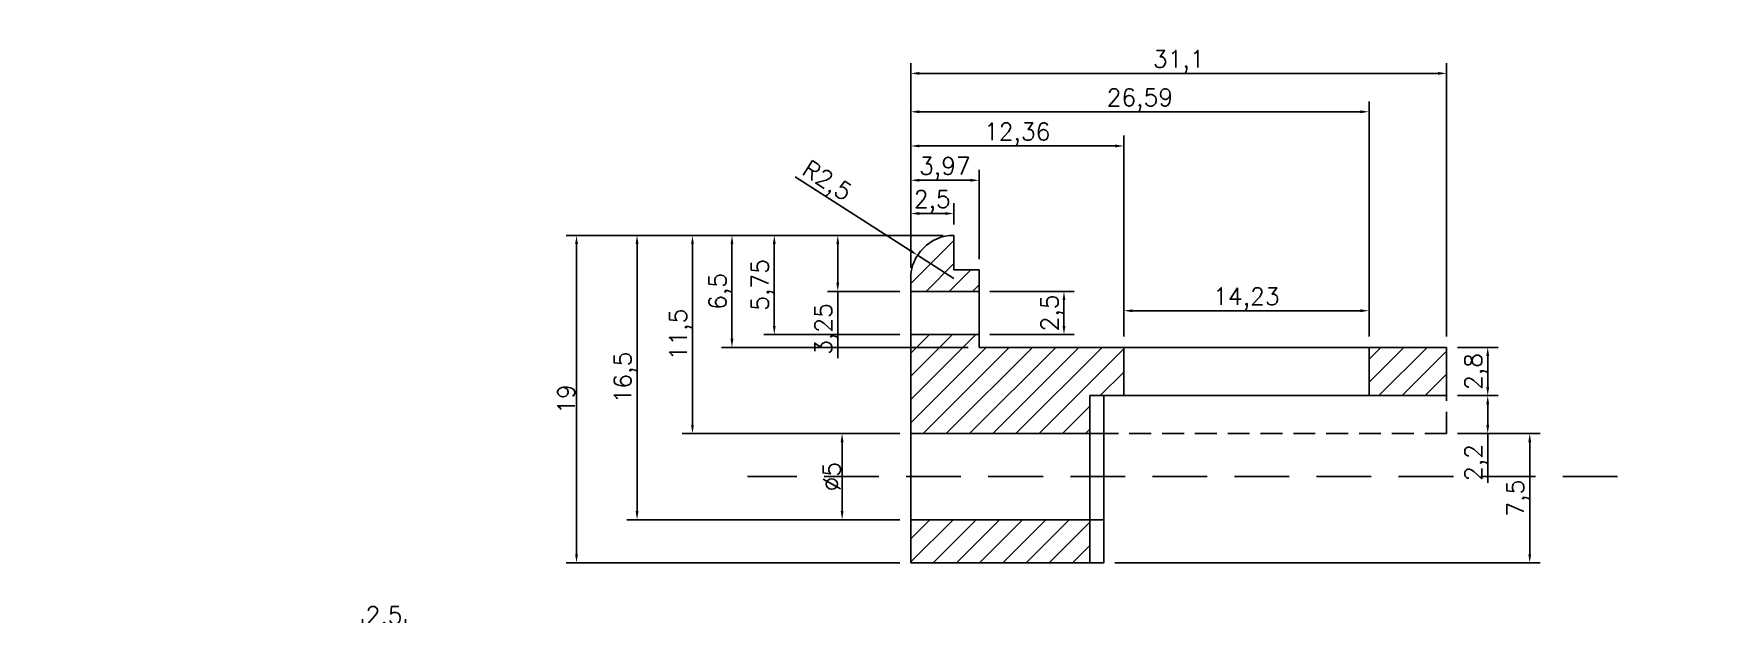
# Model space of a CAD drawing. Header units: millimetres. Extents: x 6817 to 10425, y -2870 to -164.
# Drawn here: x 9669.6 to 9767.7, y -573.4 to -539.7 of the extents above; entities that cross this region are included whole.
import ezdxf

# ---------------------------------------------------------------- set-up
doc = ezdxf.new("R2010")
doc.units = ezdxf.units.MM
doc.linetypes.add('HIDDEN', pattern=[9.525, 6.35, -3.175])
doc.layers.add('图层2', color=108, linetype='Continuous')
doc.styles.get("Standard").update_dxf_attribs({"font": 'txt', "bigfont": 'gbcbig.shx'})
doc.dimstyles.new('ISO-25', dxfattribs={"dimtxt": 1, "dimasz": 0.5, "dimexe": 0.6, "dimexo": 0.625, "dimgap": 0.1, "dimtad": 1, "dimtxsty": 'Standard', "dimcen": 2.5, "dimadec": 0, "dimazin": 0, "dimtfac": 1, "dimtmove": 0, "dimatfit": 3, "dimfxl": 1, "dimarcsym": 0})

# ---------------------------------------------------------------- blocks, each defined once
blk = doc.blocks.new('*D1133')
at = {"layer": 'Defpoints', "color": 0, "linetype": 'ByBlock', "transparency": 16777216}
for p in [(9720.86, -552.565), (9722.964, -553.914)]:
    blk.add_point(p, dxfattribs=at)
at = {"layer": '图层2', "color": 0, "linetype": 'ByBlock', "lineweight": -2, "transparency": 16777216}
for p, q in [((9713.755, -548.013), (9720.439, -552.296)), ((9722.964, -553.914), (9720.86, -552.565))]:
    blk.add_line(p, q, dxfattribs=at)
at = {"layer": '图层2', "color": 0, "linetype": 'ByBlock', "transparency": 16777216}
blk.add_solid([(9720.484, -552.226), (9720.394, -552.366), (9720.86, -552.565)], dxfattribs=at)
at = {"layer": '图层2', "color": 0, "linetype": 'ByBlock', "transparency": 16777216, "insert": (9715.541, -548.346), "char_height": 1, "attachment_point": 5, "rotation": 327.34947}
blk.add_mtext('R2,5', dxfattribs=at)
blk = doc.blocks.new('*D1134')
at = {"layer": 'Defpoints', "color": 0, "linetype": 'ByBlock', "transparency": 16777216}
for p in [(9722.964, -550.143), (9722.964, -551.414), (9720.464, -553.914)]:
    blk.add_point(p, dxfattribs=at)
at = {"layer": '图层2', "color": 0, "linetype": 'ByBlock', "lineweight": -2, "transparency": 16777216}
for p, q in [((9720.464, -553.289), (9720.464, -549.543)), ((9722.964, -550.789), (9722.964, -549.543)), ((9720.964, -550.143), (9722.464, -550.143))]:
    blk.add_line(p, q, dxfattribs=at)
at = {"layer": '图层2', "color": 0, "linetype": 'ByBlock', "transparency": 16777216}
for points in [[(9720.964, -550.06), (9720.964, -550.227), (9720.464, -550.143)], [(9722.464, -550.06), (9722.464, -550.227), (9722.964, -550.143)]]:
    blk.add_solid(points, dxfattribs=at)
at = {"layer": '图层2', "color": 0, "linetype": 'ByBlock', "transparency": 16777216, "insert": (9721.714, -549.46), "char_height": 1, "attachment_point": 5}
blk.add_mtext('2,5', dxfattribs=at)
blk = doc.blocks.new('*D1135')
at = {"layer": 'Defpoints', "color": 0, "linetype": 'ByBlock', "transparency": 16777216}
for p in [(9724.431, -548.215), (9720.464, -552.774), (9724.431, -553.414)]:
    blk.add_point(p, dxfattribs=at)
at = {"layer": '图层2', "color": 0, "linetype": 'ByBlock', "lineweight": -2, "transparency": 16777216}
for p, q in [((9720.464, -552.149), (9720.464, -547.615)), ((9724.431, -552.789), (9724.431, -547.615)), ((9720.964, -548.215), (9723.931, -548.215))]:
    blk.add_line(p, q, dxfattribs=at)
at = {"layer": '图层2', "color": 0, "linetype": 'ByBlock', "transparency": 16777216}
for points in [[(9720.964, -548.132), (9720.964, -548.298), (9720.464, -548.215)], [(9723.931, -548.132), (9723.931, -548.298), (9724.431, -548.215)]]:
    blk.add_solid(points, dxfattribs=at)
at = {"layer": '图层2', "color": 0, "linetype": 'ByBlock', "transparency": 16777216, "insert": (9722.448, -547.532), "char_height": 1, "attachment_point": 5}
blk.add_mtext('3,97', dxfattribs=at)
blk = doc.blocks.new('*D1136')
at = {"layer": 'Defpoints', "color": 0, "linetype": 'ByBlock', "transparency": 16777216}
for p in [(9732.826, -546.224), (9720.464, -553.914), (9732.826, -557.914)]:
    blk.add_point(p, dxfattribs=at)
at = {"layer": '图层2', "color": 0, "linetype": 'ByBlock', "lineweight": -2, "transparency": 16777216}
for p, q in [((9720.464, -553.289), (9720.464, -545.624)), ((9732.826, -557.289), (9732.826, -545.624)), ((9720.964, -546.224), (9732.326, -546.224))]:
    blk.add_line(p, q, dxfattribs=at)
at = {"layer": '图层2', "color": 0, "linetype": 'ByBlock', "transparency": 16777216}
for points in [[(9720.964, -546.141), (9720.964, -546.308), (9720.464, -546.224)], [(9732.326, -546.141), (9732.326, -546.308), (9732.826, -546.224)]]:
    blk.add_solid(points, dxfattribs=at)
at = {"layer": '图层2', "color": 0, "linetype": 'ByBlock', "transparency": 16777216, "insert": (9726.645, -545.541), "char_height": 1, "attachment_point": 5}
blk.add_mtext('12,36', dxfattribs=at)
blk = doc.blocks.new('*D1137')
at = {"layer": 'Defpoints', "color": 0, "linetype": 'ByBlock', "transparency": 16777216}
for p in [(9747.059, -544.24), (9720.464, -553.289), (9747.059, -557.914)]:
    blk.add_point(p, dxfattribs=at)
at = {"layer": '图层2', "color": 0, "linetype": 'ByBlock', "lineweight": -2, "transparency": 16777216}
for p, q in [((9720.464, -552.664), (9720.464, -543.64)), ((9747.059, -557.289), (9747.059, -543.64)), ((9720.964, -544.24), (9746.559, -544.24))]:
    blk.add_line(p, q, dxfattribs=at)
at = {"layer": '图层2', "color": 0, "linetype": 'ByBlock', "transparency": 16777216}
for points in [[(9720.964, -544.157), (9720.964, -544.323), (9720.464, -544.24)], [(9746.559, -544.157), (9746.559, -544.323), (9747.059, -544.24)]]:
    blk.add_solid(points, dxfattribs=at)
at = {"layer": '图层2', "color": 0, "linetype": 'ByBlock', "transparency": 16777216, "insert": (9733.762, -543.557), "char_height": 1, "attachment_point": 5}
blk.add_mtext('26,59', dxfattribs=at)
blk = doc.blocks.new('*D1138')
at = {"layer": 'Defpoints', "color": 0, "linetype": 'ByBlock', "transparency": 16777216}
for p in [(9751.563, -542.011), (9720.464, -551.416), (9751.563, -557.914)]:
    blk.add_point(p, dxfattribs=at)
at = {"layer": '图层2', "color": 0, "linetype": 'ByBlock', "lineweight": -2, "transparency": 16777216}
for p, q in [((9720.464, -550.791), (9720.464, -541.411)), ((9751.563, -557.289), (9751.563, -541.411)), ((9720.964, -542.011), (9751.063, -542.011))]:
    blk.add_line(p, q, dxfattribs=at)
at = {"layer": '图层2', "color": 0, "linetype": 'ByBlock', "transparency": 16777216}
for points in [[(9720.964, -541.928), (9720.964, -542.095), (9720.464, -542.011)], [(9751.063, -541.928), (9751.063, -542.095), (9751.563, -542.011)]]:
    blk.add_solid(points, dxfattribs=at)
at = {"layer": '图层2', "color": 0, "linetype": 'ByBlock', "transparency": 16777216, "insert": (9736.014, -541.328), "char_height": 1, "attachment_point": 5}
blk.add_mtext('31,1', dxfattribs=at)
blk = doc.blocks.new('*D698')
at = {"layer": 'Defpoints', "color": 0, "linetype": 'ByBlock', "transparency": 16777216}
for p in [(9732.826, -555.787), (9732.826, -557.914), (9747.059, -557.914)]:
    blk.add_point(p, dxfattribs=at)
at = {"layer": '图层2', "color": 0, "linetype": 'ByBlock', "lineweight": -2, "transparency": 16777216}
for p, q in [((9732.826, -557.289), (9732.826, -555.187)), ((9747.059, -557.289), (9747.059, -555.187)), ((9746.559, -555.787), (9733.326, -555.787))]:
    blk.add_line(p, q, dxfattribs=at)
at = {"layer": '图层2', "color": 0, "linetype": 'ByBlock', "transparency": 16777216}
for points in [[(9733.326, -555.703), (9733.326, -555.87), (9732.826, -555.787)], [(9746.559, -555.703), (9746.559, -555.87), (9747.059, -555.787)]]:
    blk.add_solid(points, dxfattribs=at)
at = {"layer": '图层2', "color": 0, "linetype": 'ByBlock', "transparency": 16777216, "insert": (9739.943, -555.103), "char_height": 1, "attachment_point": 5}
blk.add_mtext('14,23', dxfattribs=at)
blk = doc.blocks.new('*D1139')
at = {"layer": 'Defpoints', "color": 0, "linetype": 'ByBlock', "transparency": 16777216}
for p in [(9722.964, -551.414), (9716.23, -554.664), (9720.464, -554.664)]:
    blk.add_point(p, dxfattribs=at)
at = {"layer": '图层2', "color": 0, "linetype": 'ByBlock', "lineweight": -2, "transparency": 16777216}
for p, q in [((9722.339, -551.414), (9715.63, -551.414)), ((9716.23, -551.914), (9716.23, -554.164)), ((9719.839, -554.664), (9715.63, -554.664)), ((9716.23, -554.664), (9716.23, -558.531))]:
    blk.add_line(p, q, dxfattribs=at)
at = {"layer": '图层2', "color": 0, "linetype": 'ByBlock', "transparency": 16777216}
for points in [[(9716.147, -551.914), (9716.313, -551.914), (9716.23, -551.414)], [(9716.147, -554.164), (9716.313, -554.164), (9716.23, -554.664)]]:
    blk.add_solid(points, dxfattribs=at)
at = {"layer": '图层2', "color": 0, "linetype": 'ByBlock', "transparency": 16777216, "insert": (9715.547, -556.848), "char_height": 1, "attachment_point": 5, "rotation": 90}
blk.add_mtext('3,25', dxfattribs=at)
blk = doc.blocks.new('*D1140')
at = {"layer": 'Defpoints', "color": 0, "linetype": 'ByBlock', "transparency": 16777216}
for p in [(9722.964, -551.414), (9712.546, -557.164), (9720.464, -557.164)]:
    blk.add_point(p, dxfattribs=at)
at = {"layer": '图层2', "color": 0, "linetype": 'ByBlock', "lineweight": -2, "transparency": 16777216}
for p, q in [((9722.339, -551.414), (9711.946, -551.414)), ((9712.546, -551.914), (9712.546, -556.664)), ((9719.839, -557.164), (9711.946, -557.164))]:
    blk.add_line(p, q, dxfattribs=at)
at = {"layer": '图层2', "color": 0, "linetype": 'ByBlock', "transparency": 16777216}
for points in [[(9712.463, -551.914), (9712.629, -551.914), (9712.546, -551.414)], [(9712.463, -556.664), (9712.629, -556.664), (9712.546, -557.164)]]:
    blk.add_solid(points, dxfattribs=at)
at = {"layer": '图层2', "color": 0, "linetype": 'ByBlock', "transparency": 16777216, "insert": (9711.863, -554.289), "char_height": 1, "attachment_point": 5, "rotation": 90}
blk.add_mtext('5,75', dxfattribs=at)
blk = doc.blocks.new('*D1141')
at = {"layer": 'Defpoints', "color": 0, "linetype": 'ByBlock', "transparency": 16777216}
for p in [(9722.964, -551.414), (9710.09, -557.914), (9724.431, -557.914)]:
    blk.add_point(p, dxfattribs=at)
at = {"layer": '图层2', "color": 0, "linetype": 'ByBlock', "lineweight": -2, "transparency": 16777216}
for p, q in [((9722.339, -551.414), (9709.49, -551.414)), ((9710.09, -551.914), (9710.09, -557.414)), ((9723.806, -557.914), (9709.49, -557.914))]:
    blk.add_line(p, q, dxfattribs=at)
at = {"layer": '图层2', "color": 0, "linetype": 'ByBlock', "transparency": 16777216}
for points in [[(9710.007, -551.914), (9710.173, -551.914), (9710.09, -551.414)], [(9710.007, -557.414), (9710.173, -557.414), (9710.09, -557.914)]]:
    blk.add_solid(points, dxfattribs=at)
at = {"layer": '图层2', "color": 0, "linetype": 'ByBlock', "transparency": 16777216, "insert": (9709.407, -554.664), "char_height": 1, "attachment_point": 5, "rotation": 90}
blk.add_mtext('6,5', dxfattribs=at)
blk = doc.blocks.new('*D1142')
at = {"layer": 'Defpoints', "color": 0, "linetype": 'ByBlock', "transparency": 16777216}
for p in [(9722.964, -551.414), (9707.798, -562.914), (9720.464, -562.914)]:
    blk.add_point(p, dxfattribs=at)
at = {"layer": '图层2', "color": 0, "linetype": 'ByBlock', "lineweight": -2, "transparency": 16777216}
for p, q in [((9722.339, -551.414), (9707.198, -551.414)), ((9707.798, -551.914), (9707.798, -562.414)), ((9719.839, -562.914), (9707.198, -562.914))]:
    blk.add_line(p, q, dxfattribs=at)
at = {"layer": '图层2', "color": 0, "linetype": 'ByBlock', "transparency": 16777216}
for points in [[(9707.715, -551.914), (9707.881, -551.914), (9707.798, -551.414)], [(9707.715, -562.414), (9707.881, -562.414), (9707.798, -562.914)]]:
    blk.add_solid(points, dxfattribs=at)
at = {"layer": '图层2', "color": 0, "linetype": 'ByBlock', "transparency": 16777216, "insert": (9707.115, -557.164), "char_height": 1, "attachment_point": 5, "rotation": 90}
blk.add_mtext('11,5', dxfattribs=at)
blk = doc.blocks.new('*D1143')
at = {"layer": 'Defpoints', "color": 0, "linetype": 'ByBlock', "transparency": 16777216}
for p in [(9722.964, -551.414), (9704.583, -567.914), (9720.464, -567.914)]:
    blk.add_point(p, dxfattribs=at)
at = {"layer": '图层2', "color": 0, "linetype": 'ByBlock', "lineweight": -2, "transparency": 16777216}
for p, q in [((9722.339, -551.414), (9703.983, -551.414)), ((9704.583, -551.914), (9704.583, -567.414)), ((9719.839, -567.914), (9703.983, -567.914))]:
    blk.add_line(p, q, dxfattribs=at)
at = {"layer": '图层2', "color": 0, "linetype": 'ByBlock', "transparency": 16777216}
for points in [[(9704.5, -551.914), (9704.667, -551.914), (9704.583, -551.414)], [(9704.5, -567.414), (9704.667, -567.414), (9704.583, -567.914)]]:
    blk.add_solid(points, dxfattribs=at)
at = {"layer": '图层2', "color": 0, "linetype": 'ByBlock', "transparency": 16777216, "insert": (9703.9, -559.664), "char_height": 1, "attachment_point": 5, "rotation": 90}
blk.add_mtext('16,5', dxfattribs=at)
blk = doc.blocks.new('*D1144')
at = {"layer": 'Defpoints', "color": 0, "linetype": 'ByBlock', "transparency": 16777216}
for p in [(9722.964, -551.414), (9701.07, -570.414), (9720.464, -570.414)]:
    blk.add_point(p, dxfattribs=at)
at = {"layer": '图层2', "color": 0, "linetype": 'ByBlock', "lineweight": -2, "transparency": 16777216}
for p, q in [((9722.339, -551.414), (9700.47, -551.414)), ((9701.07, -551.914), (9701.07, -569.914)), ((9719.839, -570.414), (9700.47, -570.414))]:
    blk.add_line(p, q, dxfattribs=at)
at = {"layer": '图层2', "color": 0, "linetype": 'ByBlock', "transparency": 16777216}
for points in [[(9700.987, -551.914), (9701.154, -551.914), (9701.07, -551.414)], [(9700.987, -569.914), (9701.154, -569.914), (9701.07, -570.414)]]:
    blk.add_solid(points, dxfattribs=at)
at = {"layer": '图层2', "color": 0, "linetype": 'ByBlock', "transparency": 16777216, "insert": (9700.47, -560.914), "char_height": 1, "attachment_point": 5, "rotation": 90}
blk.add_mtext('19', dxfattribs=at)
blk = doc.blocks.new('*D699')
at = {"layer": 'Defpoints', "color": 0, "linetype": 'ByBlock', "transparency": 16777216}
for p in [(9720.464, -562.914), (9716.481, -567.914), (9720.464, -567.914)]:
    blk.add_point(p, dxfattribs=at)
at = {"layer": '图层2', "color": 0, "linetype": 'ByBlock', "lineweight": -2, "transparency": 16777216}
for p, q in [((9719.839, -562.914), (9715.881, -562.914)), ((9716.481, -563.414), (9716.481, -567.414)), ((9719.839, -567.914), (9715.881, -567.914))]:
    blk.add_line(p, q, dxfattribs=at)
at = {"layer": '图层2', "color": 0, "linetype": 'ByBlock', "transparency": 16777216}
for points in [[(9716.398, -563.414), (9716.565, -563.414), (9716.481, -562.914)], [(9716.398, -567.414), (9716.565, -567.414), (9716.481, -567.914)]]:
    blk.add_solid(points, dxfattribs=at)
at = {"layer": '图层2', "color": 0, "linetype": 'ByBlock', "transparency": 16777216, "insert": (9715.881, -565.414), "char_height": 1, "attachment_point": 5, "rotation": 90}
blk.add_mtext('%%C5', dxfattribs=at)
blk = doc.blocks.new('*D700')
at = {"layer": 'Defpoints', "color": 0, "linetype": 'ByBlock', "transparency": 16777216}
for p in [(9751.563, -557.914), (9751.563, -560.714), (9753.948, -560.714)]:
    blk.add_point(p, dxfattribs=at)
at = {"layer": '图层2', "color": 0, "linetype": 'ByBlock', "lineweight": -2, "transparency": 16777216}
for p, q in [((9752.188, -557.914), (9754.548, -557.914)), ((9753.948, -558.414), (9753.948, -560.214)), ((9752.188, -560.714), (9754.548, -560.714))]:
    blk.add_line(p, q, dxfattribs=at)
at = {"layer": '图层2', "color": 0, "linetype": 'ByBlock', "transparency": 16777216}
for points in [[(9753.865, -558.414), (9754.032, -558.414), (9753.948, -557.914)], [(9753.865, -560.214), (9754.032, -560.214), (9753.948, -560.714)]]:
    blk.add_solid(points, dxfattribs=at)
at = {"layer": '图层2', "color": 0, "linetype": 'ByBlock', "transparency": 16777216, "insert": (9753.265, -559.314), "char_height": 1, "attachment_point": 5, "rotation": 90}
blk.add_mtext('2,8', dxfattribs=at)
blk = doc.blocks.new('*D1145')
at = {"layer": 'Defpoints', "color": 0, "linetype": 'ByBlock', "transparency": 16777216}
for p in [(9751.563, -560.714), (9751.563, -562.914), (9753.948, -562.914)]:
    blk.add_point(p, dxfattribs=at)
at = {"layer": '图层2', "color": 0, "linetype": 'ByBlock', "lineweight": -2, "transparency": 16777216}
for p, q in [((9752.188, -560.714), (9754.548, -560.714)), ((9753.948, -561.214), (9753.948, -562.414)), ((9752.188, -562.914), (9754.548, -562.914)), ((9753.948, -562.914), (9753.948, -565.781))]:
    blk.add_line(p, q, dxfattribs=at)
at = {"layer": '图层2', "color": 0, "linetype": 'ByBlock', "transparency": 16777216}
for points in [[(9753.865, -561.214), (9754.032, -561.214), (9753.948, -560.714)], [(9753.865, -562.414), (9754.032, -562.414), (9753.948, -562.914)]]:
    blk.add_solid(points, dxfattribs=at)
at = {"layer": '图层2', "color": 0, "linetype": 'ByBlock', "transparency": 16777216, "insert": (9753.265, -564.598), "char_height": 1, "attachment_point": 5, "rotation": 90}
blk.add_mtext('2,2', dxfattribs=at)
blk = doc.blocks.new('*D1148')
at = {"layer": 'Defpoints', "color": 0, "linetype": 'ByBlock', "transparency": 16777216}
for p in [(9688.651, -574.295), (9688.651, -578.947), (9691.151, -578.947)]:
    blk.add_point(p, dxfattribs=at)
at = {"layer": '图层2', "color": 0, "linetype": 'ByBlock', "lineweight": -2, "transparency": 16777216}
for p, q in [((9688.651, -578.322), (9688.651, -573.695)), ((9691.151, -578.322), (9691.151, -573.695)), ((9690.651, -574.295), (9689.151, -574.295))]:
    blk.add_line(p, q, dxfattribs=at)
at = {"layer": '图层2', "color": 0, "linetype": 'ByBlock', "transparency": 16777216}
for points in [[(9689.151, -574.211), (9689.151, -574.378), (9688.651, -574.295)], [(9690.651, -574.211), (9690.651, -574.378), (9691.151, -574.295)]]:
    blk.add_solid(points, dxfattribs=at)
at = {"layer": '图层2', "color": 0, "linetype": 'ByBlock', "transparency": 16777216, "insert": (9689.901, -573.611), "char_height": 1, "attachment_point": 5}
blk.add_mtext('2,5', dxfattribs=at)
blk = doc.blocks.new('*D1344')
at = {"layer": 'Defpoints', "color": 0, "linetype": 'ByBlock', "transparency": 16777216}
for p in [(9751.563, -562.914), (9731.676, -570.414), (9756.387, -570.414)]:
    blk.add_point(p, dxfattribs=at)
at = {"layer": '图层2', "color": 0, "linetype": 'ByBlock', "lineweight": -2, "transparency": 16777216}
for p, q in [((9752.188, -562.914), (9756.987, -562.914)), ((9756.387, -563.414), (9756.387, -569.914)), ((9732.301, -570.414), (9756.987, -570.414))]:
    blk.add_line(p, q, dxfattribs=at)
at = {"layer": '图层2', "color": 0, "linetype": 'ByBlock', "transparency": 16777216}
for points in [[(9756.304, -563.414), (9756.471, -563.414), (9756.387, -562.914)], [(9756.304, -569.914), (9756.471, -569.914), (9756.387, -570.414)]]:
    blk.add_solid(points, dxfattribs=at)
at = {"layer": '图层2', "color": 0, "linetype": 'ByBlock', "transparency": 16777216, "insert": (9755.704, -566.664), "char_height": 1, "attachment_point": 5, "rotation": 90}
blk.add_mtext('7,5', dxfattribs=at)
blk = doc.blocks.new('*D1896')
at = {"layer": 'Defpoints', "color": 0, "linetype": 'ByBlock'}
for p in [(9724.431, -554.664), (9724.431, -557.164), (9729.357, -557.164)]:
    blk.add_point(p, dxfattribs=at)
at = {"layer": '图层2', "color": 0, "linetype": 'ByBlock', "lineweight": -2}
for p, q in [((9725.056, -554.664), (9729.957, -554.664)), ((9729.357, -555.164), (9729.357, -556.664)), ((9725.056, -557.164), (9729.957, -557.164))]:
    blk.add_line(p, q, dxfattribs=at)
at = {"layer": '图层2', "color": 0, "linetype": 'ByBlock'}
for points in [[(9729.273, -555.164), (9729.44, -555.164), (9729.357, -554.664)], [(9729.273, -556.664), (9729.44, -556.664), (9729.357, -557.164)]]:
    blk.add_solid(points, dxfattribs=at)
at = {"layer": '图层2', "color": 0, "linetype": 'ByBlock', "insert": (9728.673, -555.914), "char_height": 1, "attachment_point": 5, "rotation": 90}
blk.add_mtext('2,5', dxfattribs=at)
blk = doc.blocks.new('*D2126')
at = {"layer": 'Defpoints', "color": 0, "linetype": 'ByBlock'}
for p in [(10223.657, -339.202), (10223.657, -344.877), (10247.603, -344.877)]:
    blk.add_point(p, dxfattribs=at)
at = {"layer": 'Defpoints', "color": 0, "linetype": 'ByBlock', "transparency": 16777216}
for p in [(8490.813, -2490.52), (8490.813, -2500.59), (8495.813, -2500.59)]:
    blk.add_point(p, dxfattribs=at)
at = {"layer": '图层2', "color": 0, "linetype": 'ByBlock', "lineweight": -2}
for p, q in [((10224.282, -339.202), (10248.203, -339.202)), ((10247.603, -339.702), (10247.603, -344.377)), ((10224.282, -344.877), (10248.203, -344.877))]:
    blk.add_line(p, q, dxfattribs=at)
at = {"layer": '图层2', "color": 0, "linetype": 'ByBlock', "lineweight": -2, "transparency": 16777216}
for p, q in [((8490.813, -2499.965), (8490.813, -2489.92)), ((8495.813, -2499.965), (8495.813, -2489.92)), ((8495.313, -2490.52), (8491.313, -2490.52))]:
    blk.add_line(p, q, dxfattribs=at)
at = {"layer": '图层2', "color": 0, "linetype": 'ByBlock'}
for points in [[(10247.52, -339.702), (10247.687, -339.702), (10247.603, -339.202)], [(10247.52, -344.377), (10247.687, -344.377), (10247.603, -344.877)]]:
    blk.add_solid(points, dxfattribs=at)
at = {"layer": '图层2', "color": 0, "linetype": 'ByBlock', "transparency": 16777216}
for points in [[(8491.313, -2490.437), (8491.313, -2490.604), (8490.813, -2490.52)], [(8495.313, -2490.437), (8495.313, -2490.604), (8495.813, -2490.52)]]:
    blk.add_solid(points, dxfattribs=at)
at = {"layer": '图层2', "color": 0, "linetype": 'ByBlock', "insert": (10246.92, -342.039), "char_height": 1, "attachment_point": 5, "rotation": 90}
blk.add_mtext('5,67', dxfattribs=at)
at = {"layer": '图层2', "color": 0, "linetype": 'ByBlock', "transparency": 16777216, "insert": (8493.313, -2489.17), "char_height": 2.5, "attachment_point": 5}
blk.add_mtext('5', dxfattribs=at)
blk = doc.blocks.new('*D2135')
at = {"layer": 'Defpoints', "color": 0, "linetype": 'ByBlock'}
for p in [(10217.809, -308.872), (10215.309, -322.353), (10217.809, -322.353), (8520.699, -2501.899), (8521.923, -2501.875), (8521.325, -2502.94), (8534.065, -2513.083), (8534.065, -2513.083)]:
    blk.add_point(p, dxfattribs=at)
at = {"layer": '图层2', "color": 0, "linetype": 'ByBlock', "lineweight": -2}
for p, q in [((10215.309, -321.728), (10215.309, -308.272)), ((10215.809, -308.872), (10217.309, -308.872)), ((10217.809, -321.728), (10217.809, -308.272)), ((8521.603, -2500.9), (8522.675, -2499.803)), ((8521.464, -2501.451), (8520.818, -2500.855)), ((8520.836, -2502.55), (8519.961, -2501.854))]:
    blk.add_line(p, q, dxfattribs=at)
for start, end in [(138.93689, 139.83176), (135.64919, 137.29304)]:
    blk.add_arc((8534.065, -2513.083), 17.428, start, end, dxfattribs=at)
at = {"layer": '图层2', "color": 0, "linetype": 'ByBlock'}
for points in [[(10215.809, -308.788), (10215.809, -308.955), (10215.309, -308.872)], [(10217.309, -308.788), (10217.309, -308.955), (10217.809, -308.872)], [(8520.812, -2501.894), (8520.683, -2501.788), (8520.431, -2502.228)], [(8520.863, -2501.579), (8520.987, -2501.69), (8521.259, -2501.262)]]:
    blk.add_solid(points, dxfattribs=at)
at = {"layer": '图层2', "color": 0, "linetype": 'ByBlock', "insert": (10216.559, -308.188), "char_height": 1, "attachment_point": 5}
blk.add_mtext('2,5', dxfattribs=at)
at = {"layer": '图层2', "color": 0, "linetype": 'ByBlock', "insert": (8521.71, -2499.932), "char_height": 1, "attachment_point": 5, "rotation": 45.64919}
blk.add_mtext('4°', dxfattribs=at)
blk = doc.blocks.new('*D2136')
at = {"layer": 'Defpoints', "color": 0, "linetype": 'ByBlock'}
for p in [(10215.309, -305.16), (10187.985, -322.353), (10215.309, -322.353), (8518.444, -2501.943), (8521.325, -2502.94), (8518.95, -2504.556), (8534.065, -2513.083), (8534.065, -2513.083)]:
    blk.add_point(p, dxfattribs=at)
at = {"layer": '图层2', "color": 0, "linetype": 'ByBlock', "lineweight": -2}
for p, q in [((10187.985, -321.728), (10187.985, -304.56)), ((10188.485, -305.16), (10214.809, -305.16)), ((10215.309, -321.728), (10215.309, -304.56)), ((8520.836, -2502.55), (8518.586, -2500.759)), ((8518.406, -2504.249), (8516.832, -2503.361))]:
    blk.add_line(p, q, dxfattribs=at)
blk.add_arc((8534.065, -2513.083), 19.186, 142.96881, 149.0795, dxfattribs=at)
at = {"layer": '图层2', "color": 0, "linetype": 'ByBlock'}
for points in [[(10188.485, -305.076), (10188.485, -305.243), (10187.985, -305.16)], [(10214.809, -305.076), (10214.809, -305.243), (10215.309, -305.16)], [(8518.683, -2501.477), (8518.815, -2501.579), (8519.055, -2501.133)], [(8517.678, -2503.266), (8517.534, -2503.182), (8517.355, -2503.656)]]:
    blk.add_solid(points, dxfattribs=at)
at = {"layer": '图层2', "color": 0, "linetype": 'ByBlock', "insert": (10201.647, -304.476), "char_height": 1, "attachment_point": 5}
blk.add_mtext('27,32', dxfattribs=at)
at = {"layer": '图层2', "color": 0, "linetype": 'ByBlock', "insert": (8517.657, -2502.025), "char_height": 1, "attachment_point": 5, "rotation": 56.02416}
blk.add_mtext('9°', dxfattribs=at)

msp = doc.modelspace()

# ---------------------------------------------------------------- hatches: boundary and pattern name
at = {"layer": '图层2', "linetype": 'ByBlock'}
h = msp.add_hatch(dxfattribs=at)
h.set_pattern_fill('ANSI31', color=4, scale=0.3)
h.set_pattern_definition([(45, (7559.1182, -99.6011), (-0.6735192, 0.6735192), [])])
h.paths.add_polyline_path([(9747.059, -557.914), (9751.563, -557.914), (9751.563, -560.714), (9747.059, -560.714)])
h.paths.add_polyline_path([(9720.464, -557.164), (9724.431, -557.164), (9724.431, -557.914), (9732.826, -557.914), (9732.826, -560.714), (9730.859, -560.714), (9730.859, -562.914), (9720.464, -562.914)])
edge = h.paths.add_edge_path()
edge.add_line((9722.964, -551.414), (9722.964, -553.414))
edge.add_line((9722.964, -553.414), (9724.431, -553.414))
edge.add_line((9724.431, -553.414), (9724.431, -554.664))
edge.add_line((9724.431, -554.664), (9720.464, -554.664))
edge.add_line((9720.464, -554.664), (9720.464, -553.914))
edge.add_arc((9722.964, -553.914), 2.5, 450, 540, ccw=False)
h.paths.add_polyline_path([(9720.464, -567.914), (9730.859, -567.914), (9730.859, -570.414), (9720.464, -570.414)])

# ---------------------------------------------------------------- linework, layer by layer
at = {"layer": '图层2', "color": 2, "linetype": 'ByBlock'}
for p, q in [((9722.964, -553.414), (9722.964, -551.414)), ((9724.431, -553.414), (9722.964, -553.414)), ((9724.431, -554.664), (9724.431, -553.414)), ((9720.464, -554.664), (9720.464, -553.914)), ((9724.431, -554.664), (9720.464, -554.664)), ((9720.464, -554.664), (9720.464, -557.164)), ((9724.431, -554.664), (9724.431, -557.164)), ((9720.464, -570.414), (9720.464, -557.164)), ((9724.431, -557.164), (9720.464, -557.164)), ((9724.431, -557.914), (9724.431, -557.164)), ((9751.563, -557.914), (9724.431, -557.914)), ((9732.826, -560.714), (9732.826, -557.914)), ((9747.059, -560.714), (9747.059, -557.914)), ((9751.563, -557.914), (9751.563, -560.714)), ((9730.859, -570.414), (9730.859, -560.714)), ((9751.563, -560.714), (9730.859, -560.714)), ((9731.676, -570.414), (9731.676, -560.714)), ((9731.676, -570.414), (9720.464, -570.414))]:
    msp.add_line(p, q, dxfattribs=at)
at = {"layer": '图层2', "color": 1, "linetype": 'HIDDEN', "ltscale": 0.2}
for q in [(9751.563, -560.714), (9731.676, -562.914)]:
    msp.add_line((9751.563, -562.914), q, dxfattribs=at)
at = {"layer": '图层2', "color": 1, "linetype": 'ByBlock'}
for p, q in [((9731.676, -562.914), (9720.464, -562.914)), ((9731.676, -567.914), (9720.464, -567.914))]:
    msp.add_line(p, q, dxfattribs=at)
at = {"layer": '图层2', "color": 3, "linetype": 'HIDDEN', "ltscale": 0.5}
msp.add_line((9761.479, -565.414), (9710.985, -565.414), dxfattribs=at)
at = {"layer": '图层2', "color": 2, "linetype": 'ByBlock'}
msp.add_arc((9722.964, -553.914), 2.5, 90, 180, dxfattribs=at)

# ---------------------------------------------------------------- dimensions: what is measured, and where the dimension line sits
for base, p1, p2, picture, middle in [((10215.309, -305.16), (10187.985, -322.353), (10215.309, -322.353), '*D2136', (10201.647, -304.476)), ((10217.809, -308.872), (10215.309, -322.353), (10217.809, -322.353), '*D2135', (10216.559, -308.188))]:
    dim = msp.add_linear_dim(base=base, p1=p1, p2=p2, dimstyle='ISO-25', dxfattribs=at)
    dim.commit()
    dim.dimension.update_dxf_attribs({"geometry": picture, "text_midpoint": middle})
dim = msp.add_linear_dim(base=(10247.6033, -344.8767), p1=(10223.6566, -339.202), p2=(10223.6566, -344.8767), angle=90, dimstyle='ISO-25', dxfattribs=at)
dim.commit()
dim.dimension.update_dxf_attribs({"geometry": '*D2126', "text_midpoint": (10246.9199, -342.0394)})
at = {"layer": '图层2', "color": 6, "linetype": 'ByBlock'}
for base, p1, p2, angle, picture, middle in [((9751.563, -542.011), (9720.464, -551.416), (9751.563, -557.914), 180, '*D1138', (9736.014, -541.328)), ((9747.0594, -544.2401), (9720.4645, -553.2892), (9747.0594, -557.9142), 180, '*D1137', (9733.762, -543.5568)), ((9732.826, -546.224), (9720.464, -553.914), (9732.826, -557.914), 180, '*D1136', (9726.645, -545.541)), ((9724.431, -548.215), (9720.464, -552.774), (9724.431, -553.414), 180, '*D1135', (9722.448, -547.532)), ((9722.964, -550.143), (9720.464, -553.914), (9722.964, -551.414), 180, '*D1134', (9721.714, -549.46)), ((9701.07, -570.414), (9722.964, -551.414), (9720.464, -570.414), 90, '*D1144', (9700.47, -560.914)), ((9704.583, -567.914), (9722.964, -551.414), (9720.464, -567.914), 90, '*D1143', (9703.9, -559.664)), ((9707.798, -562.914), (9722.964, -551.414), (9720.464, -562.914), 90, '*D1142', (9707.115, -557.164)), ((9710.09, -557.914), (9722.964, -551.414), (9724.431, -557.914), 90, '*D1141', (9709.407, -554.664)), ((9712.546, -557.164), (9722.964, -551.414), (9720.464, -557.164), 90, '*D1140', (9711.863, -554.289)), ((9716.23, -554.664), (9722.964, -551.414), (9720.464, -554.664), 90, '*D1139', (9715.547, -556.848)), ((9732.826, -555.787), (9747.059, -557.914), (9732.826, -557.914), 180, '*D698', (9739.943, -555.103)), ((9753.948, -560.714), (9751.563, -557.914), (9751.563, -560.714), 90, '*D700', (9753.265, -559.314)), ((9753.948, -562.914), (9751.563, -560.714), (9751.563, -562.914), 90, '*D1145', (9753.265, -564.598)), ((9756.387, -570.414), (9751.563, -562.914), (9731.676, -570.414), 90, '*D1344', (9755.704, -566.664)), ((9688.651, -574.295), (9691.151, -578.947), (9688.651, -578.947), 180, '*D1148', (9689.901, -573.611))]:
    dim = msp.add_linear_dim(base=base, p1=p1, p2=p2, angle=angle, dimstyle='ISO-25', dxfattribs=at)
    dim.commit()
    dim.dimension.update_dxf_attribs({"geometry": picture, "text_midpoint": middle})
dim = msp.add_radius_dim(center=(9722.964, -553.914), mpoint=(9720.86, -552.565), dimstyle='ISO-25', dxfattribs=at)
dim.commit()
dim.dimension.update_dxf_attribs({"geometry": '*D1133', "text_midpoint": (9715.173, -548.921), "dimtype": 164})
at = {"layer": '图层2', "color": 3, "linetype": 'ByBlock'}
dim = msp.add_linear_dim(base=(9729.357, -557.164), p1=(9724.431, -554.664), p2=(9724.431, -557.164), angle=90, dimstyle='ISO-25', dxfattribs=at)
dim.commit()
dim.dimension.update_dxf_attribs({"geometry": '*D1896', "text_midpoint": (9728.673, -555.914)})
at = {"layer": '图层2', "color": 6, "linetype": 'ByBlock'}
dim = msp.add_linear_dim(base=(9716.481, -567.914), p1=(9720.464, -562.914), p2=(9720.464, -567.914), angle=90, text='%%C5', dimstyle='ISO-25', dxfattribs=at)
dim.commit()
dim.dimension.update_dxf_attribs({"geometry": '*D699', "text_midpoint": (9715.881, -565.414)})

doc.saveas('drawing.dxf')
